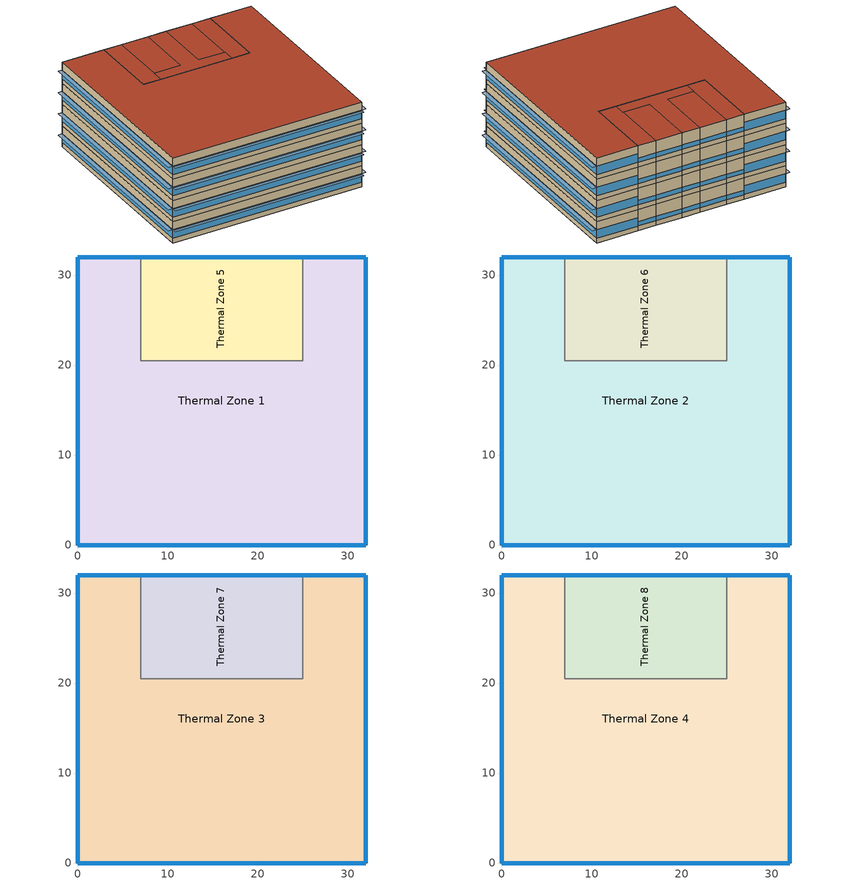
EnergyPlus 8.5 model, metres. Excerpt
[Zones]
Thermal Zone 1
 floor ground (ExtSlabCarpet 4in ClimateZone 1-8 2): 32,32 32,0 0,0 0,32 7,32 7,20.5 25,20.5 25,32 z0
 wall outside (ASHRAE 189.1-2009 ExtWall Mass ClimateZone 8): 7,32 0,32 0,0 32,0 32,32 25,32 z0:3.6
 wall to Thermal Zone 5 (Interior Wall 2): 25,32 25,20.5 22,20.5 10,20.5 7,20.5 7,32 z0:3.6
 window (ASHRAE 189.1-2009 ExtWindow ClimateZone 8): 0.03,0 31.97,0 / 0,31.97 0,0.03 / 32,0.03 32,31.97 z0.8:2.24; 6.97,32 0.03,32 / 31.97,32 25.03,32 z0.8:2.25
Thermal Zone 5
 floor ground (ExtSlabCarpet 4in ClimateZone 1-8 2): 10,32 10,20.5 7,20.5 7,32 z0; 17.5,32 17.5,22.5 22,22.5 22,20.5 10,20.5 10,22.5 14.5,22.5 14.5,32 z0; 25,32 25,20.5 22,20.5 22,32 z0; 14.5,32 14.5,22.5 10,22.5 10,32 z0; 22,32 22,22.5 17.5,22.5 17.5,32 z0
 wall outside (ASHRAE 189.1-2009 ExtWall Mass ClimateZone 8): 25,32 22,32 17.5,32 14.5,32 10,32 7,32 z0:3.6
 window (ASHRAE 189.1-2009 ExtWindow ClimateZone 8): 9.97,32 7.03,32 / 17.47,32 14.53,32 / 24.97,32 22.03,32 / 14.47,32 10.03,32 / 21.97,32 17.53,32 z0.8:1.53
Thermal Zone 2
 floor to Thermal Zone 1 (Interior Floor 2): 32,32 32,0 0,0 0,32 7,32 7,20.5 25,20.5 25,32 z3.6
 wall outside (ASHRAE 189.1-2009 ExtWall Mass ClimateZone 8): 7,32 0,32 0,0 32,0 32,32 25,32 z3.6:7.2
 wall to Thermal Zone 6 (Interior Wall 2): 25,32 25,20.5 22,20.5 10,20.5 7,20.5 7,32 z3.6:7.2
 window (ASHRAE 189.1-2009 ExtWindow ClimateZone 8): 6.97,32 0.03,32 / 31.97,32 25.03,32 z4.4:5.85; 32,0.03 32,31.97 / 0.03,0 31.97,0 / 0,31.97 0,0.03 z4.4:5.84
Thermal Zone 6
 floor to Thermal Zone 5 (Interior Floor 2): 10,32 10,20.5 7,20.5 7,32 z3.6; 17.5,32 17.5,22.5 22,22.5 22,20.5 10,20.5 10,22.5 14.5,22.5 14.5,32 z3.6; 14.5,32 14.5,22.5 10,22.5 10,32 z3.6; 22,32 22,22.5 17.5,22.5 17.5,32 z3.6
 floor to Thermal Zone 5 (Interior Floor): 25,32 25,20.5 22,20.5 22,32 z3.6
 wall outside (ASHRAE 189.1-2009 ExtWall Mass ClimateZone 8): 22,32 17.5,32 14.5,32 10,32 7,32 z3.6:7.2
 wall outside (ASHRAE 189.1-2009 ExtWall Mass ClimateZone 3): 25,32 22,32 z3.6:7.2
 window (ASHRAE 189.1-2009 ExtWindow ClimateZone 8): 9.97,32 7.03,32 / 17.47,32 14.53,32 / 14.47,32 10.03,32 / 21.97,32 17.53,32 z4.4:5.13
 window (ASHRAE 189.1-2009 ExtWindow ClimateZone 3): 24.97,32 22.03,32 z4.4:5.13
Thermal Zone 3
 floor to Thermal Zone 2 (Interior Floor 2): 32,32 32,0 0,0 0,32 7,32 7,20.5 25,20.5 25,32 z7.2
 wall outside (ASHRAE 189.1-2009 ExtWall Mass ClimateZone 8): 7,32 0,32 0,0 32,0 32,32 25,32 z7.2:10.8
 wall to Thermal Zone 7 (Interior Wall 2): 25,32 25,20.5 22,20.5 10,20.5 7,20.5 7,32 z7.2:10.8
 window (ASHRAE 189.1-2009 ExtWindow ClimateZone 8): 31.97,32 25.03,32 / 6.97,32 0.03,32 z8:9.45; 32,0.03 32,31.97 / 0.03,0 31.97,0 / 0,31.97 0,0.03 z8:9.44
Thermal Zone 7
 floor to Thermal Zone 6 (Interior Floor 2): 10,32 10,20.5 7,20.5 7,32 z7.2; 17.5,32 17.5,22.5 22,22.5 22,20.5 10,20.5 10,22.5 14.5,22.5 14.5,32 z7.2; 25,32 25,20.5 22,20.5 22,32 z7.2; 14.5,32 14.5,22.5 10,22.5 10,32 z7.2; 22,32 22,22.5 17.5,22.5 17.5,32 z7.2
 wall outside (ASHRAE 189.1-2009 ExtWall Mass ClimateZone 8): 25,32 22,32 17.5,32 14.5,32 10,32 7,32 z7.2:10.8
 window (ASHRAE 189.1-2009 ExtWindow ClimateZone 8): 9.97,32 7.03,32 / 17.47,32 14.53,32 / 24.97,32 22.03,32 / 14.47,32 10.03,32 / 21.97,32 17.53,32 z8:8.73
Thermal Zone 4
 floor to Thermal Zone 3 (Interior Floor 2): 32,32 32,0 0,0 0,32 7,32 7,20.5 25,20.5 25,32 z10.8
 wall outside (ASHRAE 189.1-2009 ExtWall Mass ClimateZone 8): 7,32 0,32 0,0 32,0 32,32 25,32 z10.8:14.4
 wall to Thermal Zone 8 (Interior Wall 2): 25,32 25,20.5 22,20.5 10,20.5 7,20.5 7,32 z10.8:14.4
 window (ASHRAE 189.1-2009 ExtWindow ClimateZone 8): 6.97,32 0.03,32 / 31.97,32 25.03,32 z11.6:13.05; 32,0.03 32,31.97 / 0.03,0 31.97,0 / 0,31.97 0,0.03 z11.6:13.04
 roof outside (ASHRAE 189.1-2009 ExtRoof IEAD ClimateZone 2): 32,0 32,32 25,32 25,20.5 7,20.5 7,32 0,32 0,0 z14.4
Thermal Zone 8
 floor to Thermal Zone 7 (Interior Floor 2): 10,32 10,20.5 7,20.5 7,32 z10.8; 17.5,32 17.5,22.5 22,22.5 22,20.5 10,20.5 10,22.5 14.5,22.5 14.5,32 z10.8; 14.5,32 14.5,22.5 10,22.5 10,32 z10.8; 22,32 22,22.5 17.5,22.5 17.5,32 z10.8
 floor to Thermal Zone 7 (Interior Floor): 25,32 25,20.5 22,20.5 22,32 z10.8
 wall outside (ASHRAE 189.1-2009 ExtWall Mass ClimateZone 8): 22,32 17.5,32 14.5,32 10,32 7,32 z10.8:14.4
 wall outside (ASHRAE 189.1-2009 ExtWall Mass ClimateZone 3): 25,32 22,32 z10.8:14.4
 window (ASHRAE 189.1-2009 ExtWindow ClimateZone 8): 9.97,32 7.03,32 / 17.47,32 14.53,32 / 14.47,32 10.03,32 / 21.97,32 17.53,32 z11.6:12.33
 window (ASHRAE 189.1-2009 ExtWindow ClimateZone 3): 24.97,32 22.03,32 z11.6:12.33
 roof outside (ASHRAE 189.1-2009 ExtRoof IEAD ClimateZone 2): 10,20.5 10,32 7,32 7,20.5 z14.4; 22,20.5 22,22.5 17.5,22.5 17.5,32 14.5,32 14.5,22.5 10,22.5 10,20.5 z14.4; 14.5,22.5 14.5,32 10,32 10,22.5 z14.4; 22,22.5 22,32 17.5,32 17.5,22.5 z14.4
 roof outside (ASHRAE 189.1-2009 ExtRoof IEAD ClimateZone 2-5): 25,20.5 25,32 22,32 22,20.5 z14.4
shading: 32.72,0.03 32.72,31.97 32,31.97 32,0.03 z2.24; 0,0.03 0,31.97 -0.72,31.97 -0.72,0.03 z2.24; 31.97,-0.72 31.97,0 0.03,0 0.03,-0.72 z2.24; 32.72,0.03 32.72,31.97 32,31.97 32,0.03 z5.84; 0,0.03 0,31.97 -0.72,31.97 -0.72,0.03 z5.84; 31.97,-0.72 31.97,0 0.03,0 0.03,-0.72 z5.84; 31.97,-0.72 31.97,0 0.03,0 0.03,-0.72 z9.44; 32.72,0.03 32.72,31.97 32,31.97 32,0.03 z9.44; 0,0.03 0,31.97 -0.72,31.97 -0.72,0.03 z9.44; 32.72,0.03 32.72,31.97 32,31.97 32,0.03 z13.04; 0,0.03 0,31.97 -0.72,31.97 -0.72,0.03 z13.04; 31.97,-0.72 31.97,0 0.03,0 0.03,-0.72 z13.04
[Building]
Building 1
[Site:Location]
MILAN: Latitude {deg}=45.62; Longitude {deg}=8.73; Time Zone {hr}=1; Elevation {m}=211
[SizingPeriod:DesignDay] Day of Month=21; Dry-Bulb Temperature Range Modifier Type=DefaultMultipliers; Barometric Pressure {Pa}=98816; Rain Indicator=No; Snow Indicator=No; Daylight Saving Time Indicator=No
Name | Month | Day Type | Maximum Dry-Bulb Temperature {C} | Daily Dry-Bulb Temperature Range {deltaC} | Humidity Condition Type | Wetbulb or DewPoint at Maximum Dry-Bulb {C} | Wind Speed {m/s} | Wind Direction {deg} | Solar Model Indicator | ASHRAE Clear Sky Optical Depth for Beam Irradiance (taub) | ASHRAE Clear Sky Optical Depth for Diffuse Irradiance (taud) | Enthalpy at Maximum Dry-Bulb {J/kg} | Sky Clearness
MILAN Ann Clg .4% Condns DB=>MWB | 7 | SummerDesignDay | 31.9 | 12 | Wetbulb | 22.4 | 2 | 240 | ASHRAETau | 0.488 | 1.889
MILAN Ann Clg .4% Condns DP=>MDB | 7 | SummerDesignDay | 27.5 | 12 | Dewpoint | 22.9 | 2 | 240 | ASHRAETau | 0.488 | 1.889
MILAN Ann Clg .4% Condns Enth=>MDB | 7 | SummerDesignDay | 29.3 | 12 | Enthalpy |  | 2 | 240 | ASHRAETau | 0.488 | 1.889 | 74500
MILAN Ann Clg .4% Condns WB=>MDB | 7 | SummerDesignDay | 29.5 | 12 | Wetbulb | 24.3 | 2 | 240 | ASHRAETau | 0.488 | 1.889
MILAN Ann Htg 99.6% Condns DB | 1 | WinterDesignDay | -9.1 | 0 | Wetbulb | -9.1 | 0.2 | 0 | ASHRAEClearSky |  |  |  | 0
MILAN Ann Htg Wind 99.6% Condns WS=>MCDB | 1 | WinterDesignDay | 7.2 | 0 | Wetbulb | 7.2 | 9.9 | 0 | ASHRAEClearSky |  |  |  | 0
MILAN Ann Hum_n 99.6% Condns DP=>MCDB | 1 | WinterDesignDay | -0.8 | 0 | Dewpoint | -14.6 | 0.2 | 0 | ASHRAEClearSky |  |  |  | 0
[Material] Thermal Absorptance=0.9
Name | Roughness | Thickness {m} | Conductivity {W/m-K} | Density {kg/m3} | Specific Heat {J/kg-K} | Solar Absorptance | Visible Absorptance
1/2IN Gypsum; 1/2IN Gypsum 2 | Smooth | 0.0127 | 0.16 | 784.9 | 830 | 0.4 | 0.4
1IN Stucco; 1IN Stucco 2 | Smooth | 0.0253 | 0.6918 | 1858 | 837 | 0.92 | 0.92
8IN Concrete HW; 8IN Concrete HW 2 | MediumRough | 0.2033 | 1.7296 | 2243 | 837 | 0.65 | 0.65
F16 Acoustic tile; F16 Acoustic tile 2 | MediumSmooth | 0.0191 | 0.06 | 368 | 590 | 0.3 | 0.3
G01a 19mm gypsum board; G01a 19mm gypsum board 2 | MediumSmooth | 0.019 | 0.16 | 800 | 1090 | 0.4 | 0.4
M11 100mm lightweight concrete; M11 100mm lightweight concrete 2 | MediumRough | 0.1016 | 0.53 | 1280 | 840 | 0.5 | 0.5
MAT-CC05 4 HW CONCRETE 2 | Rough | 0.1016 | 1.311 | 2240 | 836.8 | 0.85 | 0.85
Metal Decking; Metal Decking 2 | MediumSmooth | 0.0015 | 45.006 | 7680 | 418.4 | 0.6 | 0.6
Roof Insulation [18] 1 | MediumRough | 0.1693 | 0.049 | 265 | 836.8 | 0.7 | 0.7
Roof Insulation [21] | MediumRough | 0.2105 | 0.049 | 265 | 836.8 | 0.7 | 0.7
Roof Membrane; Roof Membrane 2 | VeryRough | 0.0095 | 0.16 | 1121.29 | 1460 | 0.7 | 0.7
Wall Insulation [31] 1 | MediumRough | 0.0337 | 0.0432 | 91 | 837 | 0.5 | 0.5
Wall Insulation [36] | MediumRough | 0.0566 | 0.0432 | 91 | 837 | 0.5 | 0.5
[Material:AirGap]
Name | Thermal Resistance {m2-K/W}
F04 Wall air space resistance; F04 Wall air space resistance 2 | 0.15
F05 Ceiling air space resistance; F05 Ceiling air space resistance 2 | 0.18
[Material:NoMass]
CP02 CARPET PAD 2: Roughness=Smooth; Thermal Resistance {m2-K/W}=0.1; Thermal Absorptance=0.9; Solar Absorptance=0.8; Visible Absorptance=0.8
[WindowMaterial:Glazing] Optical Data Type=SpectralAverage; Thickness {m}=0.003; Back Side Solar Reflectance at Normal Incidence=0; Back Side Visible Reflectance at Normal Incidence=0; Infrared Transmittance at Normal Incidence=0; Dirt Correction Factor for Solar and Visible Transmittance=1; Solar Diffusing=No
Name | Solar Transmittance at Normal Incidence | Front Side Solar Reflectance at Normal Incidence | Visible Transmittance at Normal Incidence | Front Side Visible Reflectance at Normal Incidence | Front Side Infrared Hemispherical Emissivity | Back Side Infrared Hemispherical Emissivity | Conductivity {W/m-K}
Theoretical Glass [167] 1 | 0.2374 | 0.7126 | 0.2512 | 0.6988 | 0.985 | 0.985 | 2.1073
Theoretical Glass [202] | 0.2325 | 0.7175 | 0.3192 | 0.6308 | 0.9 | 0.9 | 0.0192
[Construction]
ASHRAE 189.1-2009 ExtRoof IEAD ClimateZone 2: Roof Membrane 2, Roof Insulation [18] 1, Metal Decking 2
ASHRAE 189.1-2009 ExtRoof IEAD ClimateZone 2-5: Roof Membrane, Roof Insulation [21], Metal Decking
ASHRAE 189.1-2009 ExtWall Mass ClimateZone 3: 1IN Stucco, 8IN Concrete HW, Wall Insulation [36], 1/2IN Gypsum
ASHRAE 189.1-2009 ExtWall Mass ClimateZone 8: 1IN Stucco 2, 8IN Concrete HW 2, Wall Insulation [31] 1, 1/2IN Gypsum 2
ASHRAE 189.1-2009 ExtWindow ClimateZone 3: Theoretical Glass [202]
ASHRAE 189.1-2009 ExtWindow ClimateZone 8: Theoretical Glass [167] 1
ExtSlabCarpet 4in ClimateZone 1-8 2: MAT-CC05 4 HW CONCRETE 2, CP02 CARPET PAD 2
Interior Floor: F16 Acoustic tile, F05 Ceiling air space resistance, M11 100mm lightweight concrete
Interior Floor 2: F16 Acoustic tile 2, F05 Ceiling air space resistance 2, M11 100mm lightweight concrete 2
Interior Wall: G01a 19mm gypsum board, F04 Wall air space resistance, G01a 19mm gypsum board
Interior Wall 2: G01a 19mm gypsum board 2, F04 Wall air space resistance 2, G01a 19mm gypsum board 2
[Zone]
Name | Part of Total Floor Area
Thermal Zone 1; Thermal Zone 2; Thermal Zone 3; Thermal Zone 4
Thermal Zone 5; Thermal Zone 6; Thermal Zone 7; Thermal Zone 8 | Yes
[ZoneControl:Thermostat] Control Object Type 1=ThermostatSetpoint:DualSetpoint
Name | Zone or ZoneList | Control Type Schedule | Control Name 1
Thermal Zone 1 Thermostat | Thermal Zone 1 | Thermal Zone 1 Thermostat Schedule | Thermal Zone 1 Thermostat
Thermal Zone 2 Thermostat | Thermal Zone 2 | Thermal Zone 2 Thermostat Schedule | Thermal Zone 2 Thermostat
Thermal Zone 3 Thermostat | Thermal Zone 3 | Thermal Zone 3 Thermostat Schedule | Thermal Zone 3 Thermostat 1
Thermal Zone 4 Thermostat | Thermal Zone 4 | Thermal Zone 4 Thermostat Schedule | Thermal Zone 4 Thermostat
Thermal Zone 5 Thermostat | Thermal Zone 5 | Thermal Zone 5 Thermostat Schedule | Thermal Zone 5 Thermostat
Thermal Zone 6 Thermostat | Thermal Zone 6 | Thermal Zone 6 Thermostat Schedule | Thermal Zone 6 Thermostat
Thermal Zone 7 Thermostat | Thermal Zone 7 | Thermal Zone 7 Thermostat Schedule | Thermal Zone 7 Thermostat
Thermal Zone 8 Thermostat | Thermal Zone 8 | Thermal Zone 8 Thermostat Schedule | Thermal Zone 8 Thermostat
[ThermostatSetpoint:DualSetpoint] Heating Setpoint Temperature Schedule=Medium Office HtgSetp; Cooling Setpoint Temperature Schedule=Medium Office ClgSetp
Thermal Zone 1 Thermostat; Thermal Zone 2 Thermostat; Thermal Zone 3 Thermostat 1; Thermal Zone 4 Thermostat; Thermal Zone 5 Thermostat; Thermal Zone 6 Thermostat; Thermal Zone 7 Thermostat; Thermal Zone 8 Thermostat
[Sizing:Zone] Zone Cooling Design Supply Air Temperature Input Method=SupplyAirTemperature; Zone Cooling Design Supply Air Temperature {C}=14; Zone Cooling Design Supply Air Temperature Difference {deltaC}=11.11; Zone Heating Design Supply Air Temperature Input Method=SupplyAirTemperature; Zone Heating Design Supply Air Temperature {C}=40; Zone Heating Design Supply Air Temperature Difference {deltaC}=11.11; Zone Cooling Design Supply Air Humidity Ratio {kgWater/kgDryAir}=0.0085; Zone Heating Design Supply Air Humidity Ratio {kgWater/kgDryAir}=0.008; Cooling Design Air Flow Method=DesignDay; Cooling Design Air Flow Rate {m3/s}=0; Cooling Minimum Air Flow per Zone Floor Area {m3/s-m2}=0.000762; Cooling Minimum Air Flow {m3/s}=0; Cooling Minimum Air Flow Fraction=0; Heating Design Air Flow Method=DesignDay; Heating Design Air Flow Rate {m3/s}=0; Heating Maximum Air Flow per Zone Floor Area {m3/s-m2}=0.002032; Heating Maximum Air Flow {m3/s}=0.141576; Heating Maximum Air Flow Fraction=0.3; Account for Dedicated Outdoor Air System=No
Name | Design Specification Outdoor Air Object | Design Specification Zone Air Distribution Object
Thermal Zone 1 | 189.1-2009 - Office - OpenOffice - CZ1-3 Ventilation | Thermal Zone 1 Design Spec Zone Air Dist
Thermal Zone 2 | 189.1-2009 - Office - OpenOffice - CZ1-3 Ventilation | Thermal Zone 2 Design Spec Zone Air Dist
Thermal Zone 3 | 189.1-2009 - Office - OpenOffice - CZ1-3 Ventilation | Thermal Zone 3 Design Spec Zone Air Dist
Thermal Zone 4 | 189.1-2009 - Office - OpenOffice - CZ1-3 Ventilation | Thermal Zone 4 Design Spec Zone Air Dist
Thermal Zone 5 | Design Specification Outdoor Air 2 | Thermal Zone 5 Design Spec Zone Air Dist
Thermal Zone 6 | Design Specification Outdoor Air 1 | Thermal Zone 6 Design Spec Zone Air Dist
Thermal Zone 7 | Design Specification Outdoor Air 4 | Thermal Zone 7 Design Spec Zone Air Dist
Thermal Zone 8 | Design Specification Outdoor Air 3 | Thermal Zone 8 Design Spec Zone Air Dist
[DesignSpecification:ZoneAirDistribution] Zone Air Distribution Effectiveness in Cooling Mode=1; Zone Air Distribution Effectiveness in Heating Mode=1
Thermal Zone 1 Design Spec Zone Air Dist; Thermal Zone 2 Design Spec Zone Air Dist; Thermal Zone 3 Design Spec Zone Air Dist; Thermal Zone 4 Design Spec Zone Air Dist; Thermal Zone 5 Design Spec Zone Air Dist; Thermal Zone 6 Design Spec Zone Air Dist; Thermal Zone 7 Design Spec Zone Air Dist; Thermal Zone 8 Design Spec Zone Air Dist
[DesignSpecification:OutdoorAir] Outdoor Air Method=Sum; Outdoor Air Flow per Zone {m3/s}=0; Outdoor Air Flow Air Changes per Hour {1/hr}=0
Name | Outdoor Air Flow per Person {m3/s-person} | Outdoor Air Flow per Zone Floor Area {m3/s-m2}
189.1-2009 - Office - OpenOffice - CZ1-3 Ventilation | 0.00943895 | 0
Design Specification Outdoor Air 2; Design Specification Outdoor Air 1; Design Specification Outdoor Air 4; Design Specification Outdoor Air 3 | 0.00427252 | 0.000917691
[ZoneVentilation:DesignFlowRate]
Name | Zone or ZoneList | Schedule | Design Flow Rate Calculation Method | Flow Rate per Person {m3/s-person} | Flow Rate per Zone Floor Area {m3/s-m2}
Thermal Zone 1 Ventilation per Person | Thermal Zone 1 | Office Work Occ | Flow/Person | 0.00943895
Thermal Zone 2 Ventilation per Person | Thermal Zone 2 | Office Work Occ | Flow/Person | 0.00943895
Thermal Zone 3 Ventilation per Person | Thermal Zone 3 | Office Work Occ | Flow/Person | 0.00943895
Thermal Zone 4 Ventilation per Person | Thermal Zone 4 | Office Work Occ | Flow/Person | 0.00943895
Thermal Zone 5 Ventilation per Person | Thermal Zone 5 | Office Misc Occ | Flow/Person | 0.00427252
Thermal Zone 5 Ventilation per Floor Area | Thermal Zone 5 | Always_On | Flow/Area |  | 0.000917691
Thermal Zone 6 Ventilation per Person | Thermal Zone 6 | Office Misc Occ | Flow/Person | 0.00427252
Thermal Zone 6 Ventilation per Floor Area | Thermal Zone 6 | Always_On | Flow/Area |  | 0.000917691
Thermal Zone 7 Ventilation per Person | Thermal Zone 7 | Office Misc Occ | Flow/Person | 0.00427252
Thermal Zone 7 Ventilation per Floor Area | Thermal Zone 7 | Always_On | Flow/Area |  | 0.000917691
Thermal Zone 8 Ventilation per Person | Thermal Zone 8 | Office Misc Occ | Flow/Person | 0.00427252
Thermal Zone 8 Ventilation per Floor Area | Thermal Zone 8 | Always_On | Flow/Area |  | 0.000917691
[InternalMass]
Name | Construction | Zone | Surface Area {m2}
Merged Surface 15 - Surface 40; Merged Surface 24 - Surface 38; Merged Surface 26 - Surface 46; Merged Surface 35 - Surface 44 | Interior Wall 2 | Thermal Zone 5 | 34.1928
Merged Surface 16 - Surface 22; Merged Surface 28 - Surface 34 | Interior Wall 2 | Thermal Zone 5 | 7.2072
Merged Surface 23 - Surface 39; Merged Surface 27 - Surface 45 | Interior Wall 2 | Thermal Zone 5 | 16.2
Merged Surface 63 - Surface 88; Merged Surface 72 - Surface 86; Merged Surface 74 - Surface 94 | Interior Wall 2 | Thermal Zone 6 | 34.1928
Merged Surface 64 - Surface 70; Merged Surface 76 - Surface 82 | Interior Wall 2 | Thermal Zone 6 | 7.2072
Merged Surface 71 - Surface 87; Merged Surface 75 - Surface 93 | Interior Wall 2 | Thermal Zone 6 | 16.2
Merged Surface 83 - Surface 92 | Interior Wall | Thermal Zone 6 | 34.1928
Merged Surface 111 - Surface 136; Merged Surface 120 - Surface 134; Merged Surface 122 - Surface 142; Merged Surface 131 - Surface 140 | Interior Wall 2 | Thermal Zone 7 | 34.1928
Merged Surface 112 - Surface 118; Merged Surface 124 - Surface 130 | Interior Wall 2 | Thermal Zone 7 | 7.2072
Merged Surface 119 - Surface 135; Merged Surface 123 - Surface 141 | Interior Wall 2 | Thermal Zone 7 | 16.2
Merged Surface 159 - Surface 184; Merged Surface 168 - Surface 182; Merged Surface 170 - Surface 190 | Interior Wall 2 | Thermal Zone 8 | 34.1928
Merged Surface 160 - Surface 166; Merged Surface 172 - Surface 178 | Interior Wall 2 | Thermal Zone 8 | 7.2072
Merged Surface 167 - Surface 183; Merged Surface 171 - Surface 189 | Interior Wall 2 | Thermal Zone 8 | 16.2
Merged Surface 179 - Surface 188 | Interior Wall | Thermal Zone 8 | 34.1928
[People] Number of People Schedule=Office Misc Occ; Number of People Calculation Method=People; Fraction Radiant=0.3; Activity Level Schedule=Office Activity
Name | Zone or ZoneList | Number of People
189.1-2009 - Office - Lobby - CZ1-3 People 2 | Thermal Zone 5 | 5.65299
189.1-2009 - Office - Restroom - CZ1-3 People 2 | Thermal Zone 5 | 3.71355
189.1-2009 - Office - Lobby - CZ1-3 People 1 | Thermal Zone 6 | 5.65299
189.1-2009 - Office - Restroom - CZ1-3 People 1 | Thermal Zone 6 | 3.71355
189.1-2009 - Office - Lobby - CZ1-3 People 4 | Thermal Zone 7 | 5.65299
189.1-2009 - Office - Restroom - CZ1-3 People 4 | Thermal Zone 7 | 3.71355
189.1-2009 - Office - Lobby - CZ1-3 People 3 | Thermal Zone 8 | 5.65299
189.1-2009 - Office - Restroom - CZ1-3 People 3 | Thermal Zone 8 | 3.71355
[Lights] Schedule=Office Bldg Light; Design Level Calculation Method=LightingLevel
Name | Zone or ZoneList | Lighting Level {W}
189.1-2009 - Office - Elec/MechRoom - CZ1-3 Lights 2 | Thermal Zone 5 | 501.329
189.1-2009 - Office - Lobby - CZ1-3 Lights 2 | Thermal Zone 5 | 661.4
189.1-2009 - Office - Restroom - CZ1-3 Lights 2 | Thermal Zone 5 | 300.797
189.1-2009 - Office - Stair - CZ1-3 Lights 3; 189.1-2009 - Office - Stair - CZ1-3 Lights 4 | Thermal Zone 5 | 248.433
189.1-2009 - Office - Elec/MechRoom - CZ1-3 Lights 1 | Thermal Zone 6 | 501.329
189.1-2009 - Office - Lobby - CZ1-3 Lights 1 | Thermal Zone 6 | 661.4
189.1-2009 - Office - Restroom - CZ1-3 Lights 1 | Thermal Zone 6 | 300.797
189.1-2009 - Office - Stair - CZ1-3 Lights 1; 189.1-2009 - Office - Stair - CZ1-3 Lights 2 | Thermal Zone 6 | 248.433
189.1-2009 - Office - Elec/MechRoom - CZ1-3 Lights 4 | Thermal Zone 7 | 501.329
189.1-2009 - Office - Lobby - CZ1-3 Lights 4 | Thermal Zone 7 | 661.4
189.1-2009 - Office - Restroom - CZ1-3 Lights 4 | Thermal Zone 7 | 300.797
189.1-2009 - Office - Stair - CZ1-3 Lights 7; 189.1-2009 - Office - Stair - CZ1-3 Lights 8 | Thermal Zone 7 | 248.433
189.1-2009 - Office - Elec/MechRoom - CZ1-3 Lights 3 | Thermal Zone 8 | 501.329
189.1-2009 - Office - Lobby - CZ1-3 Lights 3 | Thermal Zone 8 | 661.4
189.1-2009 - Office - Restroom - CZ1-3 Lights 3 | Thermal Zone 8 | 300.797
189.1-2009 - Office - Stair - CZ1-3 Lights 5; 189.1-2009 - Office - Stair - CZ1-3 Lights 6 | Thermal Zone 8 | 248.433
[ElectricEquipment] Schedule=Office Bldg Equip; Design Level Calculation Method=EquipmentLevel
Name | Zone or ZoneList | Design Level {W}
189.1-2009 - Office - Elec/MechRoom - CZ1-3 Electric Equipment 2 | Thermal Zone 5 | 100.266
189.1-2009 - Office - Lobby - CZ1-3 Electric Equipment 2 | Thermal Zone 5 | 39.5709
189.1-2009 - Office - Restroom - CZ1-3 Electric Equipment 2 | Thermal Zone 5 | 25.9948
189.1-2009 - Office - Elec/MechRoom - CZ1-3 Electric Equipment 1 | Thermal Zone 6 | 100.266
189.1-2009 - Office - Lobby - CZ1-3 Electric Equipment 1 | Thermal Zone 6 | 39.5709
189.1-2009 - Office - Restroom - CZ1-3 Electric Equipment 1 | Thermal Zone 6 | 25.9948
189.1-2009 - Office - Elec/MechRoom - CZ1-3 Electric Equipment 4 | Thermal Zone 7 | 100.266
189.1-2009 - Office - Lobby - CZ1-3 Electric Equipment 4 | Thermal Zone 7 | 39.5709
189.1-2009 - Office - Restroom - CZ1-3 Electric Equipment 4 | Thermal Zone 7 | 25.9948
189.1-2009 - Office - Elec/MechRoom - CZ1-3 Electric Equipment 3 | Thermal Zone 8 | 100.266
189.1-2009 - Office - Lobby - CZ1-3 Electric Equipment 3 | Thermal Zone 8 | 39.5709
189.1-2009 - Office - Restroom - CZ1-3 Electric Equipment 3 | Thermal Zone 8 | 25.9948
[ZoneInfiltration:DesignFlowRate] Schedule=Office Infil Quarter On; Design Flow Rate Calculation Method=Flow/Zone
Name | Zone or ZoneList | Design Flow Rate {m3/s}
189.1-2009 - Office - Elec/MechRoom - CZ1-3 Infiltration 2; 189.1-2009 - Office - Lobby - CZ1-3 Infiltration 2; 189.1-2009 - Office - Restroom - CZ1-3 Infiltration 2 | Thermal Zone 5 | 0.00326441
189.1-2009 - Office - Stair - CZ1-3 Infiltration 3; 189.1-2009 - Office - Stair - CZ1-3 Infiltration 4 | Thermal Zone 5 | 0.00489661
189.1-2009 - Office - Elec/MechRoom - CZ1-3 Infiltration 1; 189.1-2009 - Office - Lobby - CZ1-3 Infiltration 1; 189.1-2009 - Office - Restroom - CZ1-3 Infiltration 1 | Thermal Zone 6 | 0.00326441
189.1-2009 - Office - Stair - CZ1-3 Infiltration 1; 189.1-2009 - Office - Stair - CZ1-3 Infiltration 2 | Thermal Zone 6 | 0.00489661
189.1-2009 - Office - Elec/MechRoom - CZ1-3 Infiltration 4; 189.1-2009 - Office - Lobby - CZ1-3 Infiltration 4; 189.1-2009 - Office - Restroom - CZ1-3 Infiltration 4 | Thermal Zone 7 | 0.00326441
189.1-2009 - Office - Stair - CZ1-3 Infiltration 7; 189.1-2009 - Office - Stair - CZ1-3 Infiltration 8 | Thermal Zone 7 | 0.00489661
189.1-2009 - Office - Elec/MechRoom - CZ1-3 Infiltration 3; 189.1-2009 - Office - Restroom - CZ1-3 Infiltration 3 | Thermal Zone 8 | 0.0136924
189.1-2009 - Office - Lobby - CZ1-3 Infiltration 3 | Thermal Zone 8 | 0.0191385
189.1-2009 - Office - Stair - CZ1-3 Infiltration 5; 189.1-2009 - Office - Stair - CZ1-3 Infiltration 6 | Thermal Zone 8 | 0.0178155
[Zone equipment]
Thermal Zone 1: Thermal Zone 1 Ideal Loads Air System
Thermal Zone 2: Thermal Zone 2 Ideal Loads Air System
Thermal Zone 3: Thermal Zone 3 Ideal Loads Air System
Thermal Zone 4: Thermal Zone 4 Ideal Loads Air System
Thermal Zone 5: Thermal Zone 5 Ideal Loads Air System
Thermal Zone 6: Thermal Zone 6 Ideal Loads Air System
Thermal Zone 7: Thermal Zone 7 Ideal Loads Air System
Thermal Zone 8: Thermal Zone 8 Ideal Loads Air System
[ZoneHVAC:IdealLoadsAirSystem] Maximum Heating Supply Air Temperature [C]=50; Minimum Cooling Supply Air Temperature [C]=13; Maximum Heating Supply Air Humidity Ratio [kg-H20/kg-air]=0.0156; Minimum Cooling Supply Air Humidity Ratio [kg-H20/kg-air]=0.0077; Heating Limit=NoLimit; Cooling Limit=NoLimit; Dehumidification Control Type=ConstantSensibleHeatRatio; Cooling Sensible Heat Ratio=0.7; Humidification Control Type=None; Demand Controlled Ventilation Type=None; Outdoor Air Economizer Type=NoEconomizer; Heat Recovery Type=None; Sensible Heat Recovery Effectiveness=0.7; Latent Heat Recovery Effectiveness=0.65
Thermal Zone 1 Ideal Loads Air System; Thermal Zone 2 Ideal Loads Air System; Thermal Zone 3 Ideal Loads Air System; Thermal Zone 4 Ideal Loads Air System; Thermal Zone 5 Ideal Loads Air System; Thermal Zone 6 Ideal Loads Air System; Thermal Zone 7 Ideal Loads Air System; Thermal Zone 8 Ideal Loads Air System
[Schedule:Compact]
Thermal Zone 1 Thermostat Schedule; Thermal Zone 2 Thermostat Schedule; Thermal Zone 3 Thermostat Schedule; Thermal Zone 4 Thermostat Schedule; Thermal Zone 5 Thermostat Schedule; Thermal Zone 6 Thermostat Schedule; Thermal Zone 7 Thermostat Schedule; Thermal Zone 8 Thermostat Schedule: Through: 12/31, For: AllDays, Until: 24:00, 4
[Schedule:Day:Interval]
Medium Office HtgSetp Rule 1 Day Schedule; Medium Office HtgSetp Summer Design Day: No, 24:00, 15.6
Medium Office HtgSetp Default Schedule: No, 06:00, 15.6, 22:00, 21, 24:00, 15.6
Medium Office HtgSetp Rule 2 Day Schedule: No, 06:00, 15.6, 18:00, 21, 24:00, 15.6
Medium Office HtgSetp Winter Design Day: No, 24:00, 21
Medium Office ClgSetp Rule 1 Day Schedule; Medium Office ClgSetp Winter Design Day: No, 24:00, 26.7
Medium Office ClgSetp Default Schedule; Medium Office ClgSetp Summer Design Day: No, 06:00, 26.7, 22:00, 24, 24:00, 26.7
Medium Office ClgSetp Rule 2 Day Schedule: No, 06:00, 26.7, 18:00, 24, 24:00, 26.7
Office Bldg Light Rule 1 Day Schedule: No, 24:00, 0.05
Office Bldg Light Default Schedule: No, 05:00, 0.05, 07:00, 0.1, 08:00, 0.3, 17:00, 0.9, 18:00, 0.7, 20:00, 0.5, 22:00, 0.3, 23:00, 0.1, 24:00, 0.05
Office Bldg Light Rule 2 Day Schedule: No, 06:00, 0.05, 08:00, 0.1, 14:00, 0.5, 17:00, 0.15, 24:00, 0.05
Office Bldg Light Summer Design Day; Office Bldg Equip Summer Design Day; Office Infil Quarter On Rule 1 Day Schedule: No, 24:00, 1
Office Bldg Light Winter Design Day; Office Bldg Equip Winter Design Day; Office Bldg Occ Rule 1 Day Schedule; Office Bldg Occ Rule 1 Day Schedule 1; Office Bldg Occ Winter Design Day; Office Bldg Occ Winter Design Day 1: No, 24:00, 0
Office Activity Default Schedule; Office Activity Summer Design Day; Office Activity Winter Design Day: No, 24:00, 132
Office Bldg Equip Default Schedule: No, 08:00, 0.4, 12:00, 0.9, 13:00, 0.8, 17:00, 0.9, 18:00, 0.8, 20:00, 0.6, 22:00, 0.5, 24:00, 0.4
Office Bldg Equip Rule 1 Day Schedule: No, 24:00, 0.3
Office Bldg Equip Rule 2 Day Schedule: No, 06:00, 0.3, 08:00, 0.4, 14:00, 0.5, 17:00, 0.35, 24:00, 0.3
Office Bldg Occ Default Schedule: No, 06:00, 0, 07:00, 0.1, 08:00, 0.2, 12:00, 0.85, 13:00, 0.5, 17:00, 0.85, 18:00, 0.7, 20:00, 0.4, 22:00, 0.1, 24:00, 0.05
Office Bldg Occ Default Schedule 1: No, 06:00, 0, 07:00, 0.1, 08:00, 0.2, 20:00, 0.4, 22:00, 0.1, 24:00, 0.05
Office Bldg Occ Rule 2 Day Schedule: No, 06:00, 0, 08:00, 0.1, 14:00, 0.4, 17:00, 0.1, 24:00, 0
Office Bldg Occ Rule 2 Day Schedule 1: No, 06:00, 0, 08:00, 0.1, 14:00, 0.25, 17:00, 0.1, 24:00, 0
Office Bldg Occ Summer Design Day; Office Bldg Occ Summer Design Day 1: No, 06:00, 0, 22:00, 1, 24:00, 0.05
Office Infil Quarter On Default Schedule; Office Infil Quarter On Summer Design Day: No, 06:00, 1, 22:00, 0.25, 24:00, 1
Office Infil Quarter On Rule 2 Day Schedule; Office Infil Quarter On Winter Design Day: No, 06:00, 1, 18:00, 0.25, 24:00, 1
[Schedule:Week:Daily]
Schedule:Week:Daily {3c1196c2-b894-42e0-a61a-3273403ff4e8}: Medium Office HtgSetp Rule 1 Day Schedule, Medium Office HtgSetp Default Schedule, Medium Office HtgSetp Default Schedule, Medium Office HtgSetp Default Schedule, Medium Office HtgSetp Default Schedule, Medium Office HtgSetp Default Schedule, Medium Office HtgSetp Rule 2 Day Schedule, Medium Office HtgSetp Default Schedule, Medium Office HtgSetp Summer Design Day, Medium Office HtgSetp Winter Design Day, Medium Office HtgSetp Default Schedule, Medium Office HtgSetp Default Schedule
Schedule:Week:Daily {31400f0a-ae39-4802-9a9e-0ae54327bac5}: Medium Office ClgSetp Rule 1 Day Schedule, Medium Office ClgSetp Default Schedule, Medium Office ClgSetp Default Schedule, Medium Office ClgSetp Default Schedule, Medium Office ClgSetp Default Schedule, Medium Office ClgSetp Default Schedule, Medium Office ClgSetp Rule 2 Day Schedule, Medium Office ClgSetp Default Schedule, Medium Office ClgSetp Summer Design Day, Medium Office ClgSetp Winter Design Day, Medium Office ClgSetp Default Schedule, Medium Office ClgSetp Default Schedule
Schedule:Week:Daily {5a663550-2089-489b-b453-1e4981cc2b84}: Office Bldg Light Rule 1 Day Schedule, Office Bldg Light Default Schedule, Office Bldg Light Default Schedule, Office Bldg Light Default Schedule, Office Bldg Light Default Schedule, Office Bldg Light Default Schedule, Office Bldg Light Rule 2 Day Schedule, Office Bldg Light Default Schedule, Office Bldg Light Summer Design Day, Office Bldg Light Winter Design Day, Office Bldg Light Default Schedule, Office Bldg Light Default Schedule
Schedule:Week:Daily {0103e462-559d-43df-ac60-1a52dca06afd}: Office Activity Default Schedule, Office Activity Default Schedule, Office Activity Default Schedule, Office Activity Default Schedule, Office Activity Default Schedule, Office Activity Default Schedule, Office Activity Default Schedule, Office Activity Default Schedule, Office Activity Summer Design Day, Office Activity Winter Design Day, Office Activity Default Schedule, Office Activity Default Schedule
Schedule:Week:Daily {e7a2e8fc-bc8c-45c8-9a5d-ba32b538d025}: Office Bldg Equip Rule 1 Day Schedule, Office Bldg Equip Default Schedule, Office Bldg Equip Default Schedule, Office Bldg Equip Default Schedule, Office Bldg Equip Default Schedule, Office Bldg Equip Default Schedule, Office Bldg Equip Rule 2 Day Schedule, Office Bldg Equip Default Schedule, Office Bldg Equip Summer Design Day, Office Bldg Equip Winter Design Day, Office Bldg Equip Default Schedule, Office Bldg Equip Default Schedule
Schedule:Week:Daily {2ba6b6f0-34de-40fa-8cbd-d42a5f56c7f4}: Office Infil Quarter On Rule 1 Day Schedule, Office Infil Quarter On Default Schedule, Office Infil Quarter On Default Schedule, Office Infil Quarter On Default Schedule, Office Infil Quarter On Default Schedule, Office Infil Quarter On Default Schedule, Office Infil Quarter On Rule 2 Day Schedule, Office Infil Quarter On Default Schedule, Office Infil Quarter On Summer Design Day, Office Infil Quarter On Winter Design Day, Office Infil Quarter On Default Schedule, Office Infil Quarter On Default Schedule
Schedule:Week:Daily {90f52429-af6a-46fd-8e4a-3d663deb270d}: Office Bldg Occ Rule 1 Day Schedule 1, Office Bldg Occ Default Schedule 1, Office Bldg Occ Default Schedule 1, Office Bldg Occ Default Schedule 1, Office Bldg Occ Default Schedule 1, Office Bldg Occ Default Schedule 1, Office Bldg Occ Rule 2 Day Schedule 1, Office Bldg Occ Default Schedule 1, Office Bldg Occ Summer Design Day 1, Office Bldg Occ Winter Design Day 1, Office Bldg Occ Default Schedule 1, Office Bldg Occ Default Schedule 1
Schedule:Week:Daily {5050a3e0-8fe8-4df5-8a94-ce294dc4baa1}: Office Bldg Occ Rule 1 Day Schedule, Office Bldg Occ Default Schedule, Office Bldg Occ Default Schedule, Office Bldg Occ Default Schedule, Office Bldg Occ Default Schedule, Office Bldg Occ Default Schedule, Office Bldg Occ Rule 2 Day Schedule, Office Bldg Occ Default Schedule, Office Bldg Occ Summer Design Day, Office Bldg Occ Winter Design Day, Office Bldg Occ Default Schedule, Office Bldg Occ Default Schedule
[Schedule:Year]
Medium Office HtgSetp: Schedule:Week:Daily {3c1196c2-b894-42e0-a61a-3273403ff4e8}, 1, 1, 12, 31
Medium Office ClgSetp: Schedule:Week:Daily {31400f0a-ae39-4802-9a9e-0ae54327bac5}, 1, 1, 12, 31
Office Bldg Light: Schedule:Week:Daily {5a663550-2089-489b-b453-1e4981cc2b84}, 1, 1, 12, 31
Office Activity: Schedule:Week:Daily {0103e462-559d-43df-ac60-1a52dca06afd}, 1, 1, 12, 31
Office Bldg Equip: Schedule:Week:Daily {e7a2e8fc-bc8c-45c8-9a5d-ba32b538d025}, 1, 1, 12, 31
Office Infil Quarter On: Schedule:Week:Daily {2ba6b6f0-34de-40fa-8cbd-d42a5f56c7f4}, 1, 1, 12, 31
Office Misc Occ: Schedule:Week:Daily {90f52429-af6a-46fd-8e4a-3d663deb270d}, 1, 1, 12, 31
Office Work Occ: Schedule:Week:Daily {5050a3e0-8fe8-4df5-8a94-ce294dc4baa1}, 1, 1, 12, 31
[Schedule:Constant]
Always_On: Hourly Value=1
